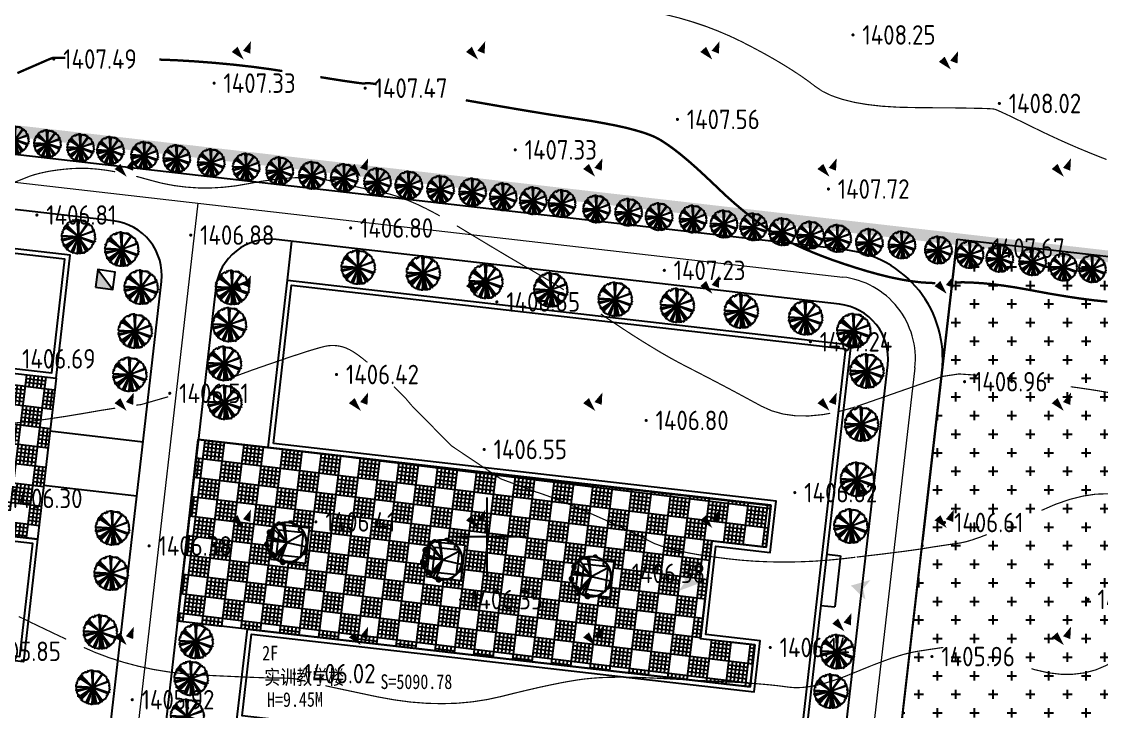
# Model space of a CAD drawing. Extents: x -2226 to 12369489, y -12501589 to 2275.
# Drawn here: x 5664072.4 to 5664210.6, y -6547829.8 to -6547741.5 of the extents above; entities that cross this region are included whole.
import ezdxf
from ezdxf.enums import TextEntityAlignment as Align

# ---------------------------------------------------------------- set-up
doc = ezdxf.new("R2010")
doc.units = 0
doc.header["$LTSCALE"] = 1000
doc.header["$MEASUREMENT"] = 0
doc.linetypes.add('DASHDOT2', pattern=[0.5, 0.25, -0.125, 0, -0.125])
doc.linetypes.add('DIVIDE', pattern=[1.25, 0.5, -0.25, 0, -0.25, 0, -0.25])
doc.layers.get('0').update_dxf_attribs({"linetype": 'CONTINUOUS'})
for name, color, linetype in [('0-road', 33, 'CONTINUOUS'), ('0-tree', 93, 'CONTINUOUS'), ('DIM_SYMB', 3, 'CONTINUOUS'), ('GN-草地', 7, 'CONTINUOUS'), ('PUB_DIM', 3, 'CONTINUOUS'), ('PUB_TEXT', 7, 'CONTINUOUS'), ('WALL', 2, 'CONTINUOUS'), ('周边地形图', 8, 'CONTINUOUS'), ('小品', 1, 'CONTINUOUS'), ('用地红线', 1, 'DIVIDE'), ('看线', 92, 'CONTINUOUS'), ('细线', 7, 'CONTINUOUS'), ('车行道', 5, 'CONTINUOUS')]:
    doc.layers.add(name, color=color, linetype=linetype)
doc.layers.add('道路红线', color=1, linetype='CONTINUOUS', lineweight=0)
doc.styles.add('HT', font='simhei.ttf', dxfattribs={"width": 0.8})
doc.styles.get("Standard").update_dxf_attribs({"font": 'GBENOR', "bigfont": 'GBCBIG'})

# ---------------------------------------------------------------- blocks, each defined once
blk = doc.blocks.new('gc090')
for points in [[(1.07, 1.45, 0, 1, 0), (0.52, 0.05, 1, 1, 0)], [(-1.02, 0.41, 1, 0, 0), (0.15, -0.9, 0, 0, 0)]]:
    blk.add_lwpolyline(points, format="xyseb")
blk = doc.blocks.new('SEDWWWW')
blk.add_line((4001306, -5831821), (4001306, -5825461))
at = {"layer": 'WALL', "color": 6, "ltscale": 10}
for points in [[(4001786, -5832061), (4001306, -5832061), (4001306, -5825221), (4001786, -5825221)], [(4005386, -5841061), (4005386, -5861821)], [(4005586, -5841061), (4005586, -5861821)], [(4009026, -5841061), (4009026, -5847921), (4012626, -5847921), (4012626, -5854961), (4009026, -5854961), (4009026, -5861821)], [(4009226, -5841061), (4009226, -5847721), (4012826, -5847721), (4012826, -5855161), (4009226, -5855161), (4009226, -5861821)], [(4001786, -5877661), (4001306, -5877661), (4001306, -5870821), (4001786, -5870821)]]:
    blk.add_lwpolyline(points, dxfattribs=at)
at = {"layer": 'WALL', "ltscale": 10}
for points in [[(4001786, -5841061), (4038026, -5841061), (4038026, -5825221), (4001786, -5825221)], [(4002386, -5840461), (4037426, -5840461), (4037426, -5825821), (4002386, -5825821)], [(4001786, -5861821), (4038026, -5861821), (4038026, -5877661), (4001786, -5877661)], [(4002386, -5862421), (4037426, -5862421), (4037426, -5877061), (4002386, -5877061)]]:
    blk.add_lwpolyline(points, close=True, dxfattribs=at)
for points in [[(4002386, -5832061), (4005686, -5832061), (4005686, -5825821)], [(4002386, -5832661), (4006286, -5832661), (4006286, -5825821)], [(4002386, -5870221), (4006286, -5870221), (4006286, -5877061)], [(4002386, -5870821), (4005686, -5870821), (4005686, -5877061)]]:
    blk.add_lwpolyline(points, dxfattribs=at)
blk = doc.blocks.new('QAWE32')
at = {"layer": 'WALL', "color": 6, "ltscale": 10}
for p, q in [((4264959, -5852623), (4266759, -5852623)), ((4266759, -5852623), (4266759, -5859223)), ((4264959, -5859223), (4266759, -5859223))]:
    blk.add_line(p, q, dxfattribs=at)
at = {"layer": 'WALL', "ltscale": 10}
for points in [[(4192359, -5847223), (4192359, -5825623), (4264959, -5825623), (4264959, -5882323), (4192359, -5882323), (4192359, -5870623), (4257159, -5870623), (4257159, -5865223), (4250157, -5865223), (4250157, -5852623), (4257159, -5852623), (4257159, -5847223), (4192359, -5847223)], [(4192959, -5846623), (4192959, -5826223), (4264359, -5826223), (4264359, -5881723), (4192959, -5881723), (4192959, -5871223), (4257759, -5871223), (4257759, -5864623), (4250757, -5864623), (4250757, -5853223), (4257759, -5853223), (4257759, -5846623)]]:
    blk.add_lwpolyline(points, close=True, dxfattribs=at)
blk = doc.blocks.new('wqeqweq')
at = {"layer": '0-tree', "color": 76}
for p, q in [((164638, -121629), (164545, -121691)), ((164741, -121650), (164638, -121629)), ((164762, -121681), (164741, -121650)), ((164803, -121609), (164762, -121681)), ((164855, -121598), (164803, -121609)), ((164979, -121598), (164855, -121598)), ((165084, -123763), (164948, -121609)), ((164948, -121609), (164969, -121650)), ((164969, -121650), (165031, -121660)), ((165062, -121609), (164979, -121598)), ((165031, -121660), (165062, -121691)), ((165041, -121640), (165062, -121609)), ((165041, -121691), (165041, -121640)), ((165084, -123763), (165185, -121629)), ((165123, -121660), (165092, -121681)), ((165154, -121691), (165123, -121660)), ((165185, -121629), (165258, -121681)), ((165247, -121712), (165330, -121671)), ((165330, -121671), (165351, -121650)), ((165351, -121650), (165454, -121702)), ((163120, -123033), (162996, -123115)), ((163141, -122868), (163120, -122991)), ((163120, -122991), (163120, -123033)), ((163244, -122806), (163141, -122826)), ((163141, -122826), (163141, -122868)), ((163244, -122713), (163193, -122713)), ((163193, -122713), (163244, -122806)), ((163203, -122744), (163306, -122672)), ((163224, -122682), (163203, -122744)), ((163275, -122579), (163224, -122579)), ((163224, -122579), (163224, -122682)), ((163244, -122775), (163244, -122713)), ((163317, -122517), (163275, -122579)), ((163306, -122672), (163327, -122754)), ((163399, -122475), (163317, -122517)), ((163327, -122754), (163409, -122775)), ((163430, -122465), (163399, -122475)), ((163409, -122775), (163451, -122702)), ((163451, -122651), (163420, -122630)), ((163420, -122630), (163440, -122713)), ((163492, -122352), (163430, -122465)), ((163440, -122713), (163513, -122702)), ((163451, -122702), (163451, -122651)), ((163533, -122269), (163492, -122352)), ((163513, -122372), (163585, -122331)), ((163554, -122434), (163513, -122372)), ((163513, -122702), (165084, -123763)), ((163585, -122259), (163533, -122269)), ((163533, -122455), (163647, -122279)), ((165084, -123763), (163533, -122455)), ((163585, -122393), (163554, -122434)), ((163585, -122331), (163585, -122259)), ((163595, -122362), (163585, -122393)), ((163647, -122352), (163595, -122362)), ((163647, -122104), (163626, -122207)), ((163626, -122207), (163647, -122166)), ((163688, -122042), (163647, -122104)), ((163647, -122166), (163709, -122176)), ((163647, -122279), (165084, -123763)), ((163730, -122290), (163647, -122352)), ((163761, -122228), (163657, -122238)), ((163657, -122238), (163657, -122269)), ((163657, -122269), (163657, -122290)), ((163657, -122290), (163730, -122290)), ((163761, -122042), (163688, -122042)), ((163709, -122176), (163771, -122187)), ((163812, -122021), (163761, -122042)), ((163771, -122187), (163761, -122228)), ((163905, -121939), (163812, -122021)), ((163967, -121939), (163905, -121939)), ((164050, -121836), (163967, -121908)), ((163967, -121908), (163967, -121939)), ((164143, -121836), (164050, -121836)), ((164184, -121836), (164143, -121836)), ((164163, -121856), (164184, -121836)), ((164174, -121929), (164163, -121856)), ((164246, -121918), (164174, -121929)), ((164266, -121877), (164246, -121918)), ((164380, -121836), (164266, -121877)), ((164421, -121681), (164339, -121702)), ((164339, -121702), (164339, -121784)), ((164339, -121784), (164390, -121784)), ((164421, -121856), (164380, -121836)), ((164390, -121784), (164411, -121753)), ((164411, -121753), (164442, -121815)), ((164483, -121702), (164421, -121681)), ((164442, -121815), (164421, -121825)), ((164421, -121825), (164421, -121856)), ((164545, -121691), (164483, -121702)), ((165092, -121681), (165041, -121691)), ((165062, -121691), (165092, -121691)), ((165092, -121691), (165084, -123763)), ((166311, -121991), (165084, -123763)), ((165084, -123763), (166383, -122063)), ((165084, -123763), (167044, -122971)), ((165144, -121733), (165154, -121691)), ((165258, -121681), (165196, -121702)), ((165196, -121702), (165247, -121712)), ((165454, -121702), (165516, -121702)), ((165516, -121702), (165536, -121702)), ((165536, -121702), (165660, -121702)), ((165722, -121753), (165640, -121681)), ((165640, -121681), (165733, -121753)), ((165660, -121702), (165722, -121753)), ((165733, -121753), (165753, -121774)), ((165753, -121774), (165805, -121774)), ((165805, -121774), (165784, -121691)), ((165784, -121691), (165857, -121712)), ((165857, -121712), (165980, -121774)), ((166032, -121898), (165929, -121794)), ((165929, -121794), (165960, -121877)), ((165960, -121877), (166063, -121918)), ((165980, -121774), (166032, -121898)), ((166063, -121918), (166177, -121980)), ((166177, -121980), (166197, -121960)), ((166197, -121960), (166311, -121991)), ((166301, -122032), (166228, -121970)), ((166228, -121970), (166228, -122021)), ((166228, -122021), (166311, -122104)), ((166332, -122094), (166301, -122032)), ((166311, -122104), (166435, -122187)), ((166466, -122166), (166332, -122094)), ((166383, -122063), (166383, -122145)), ((166383, -122145), (166466, -122187)), ((166435, -122187), (166528, -122279)), ((166486, -122197), (166466, -122166)), ((166466, -122187), (166559, -122248)), ((166569, -122218), (166486, -122197)), ((166528, -122279), (166600, -122310)), ((166559, -122248), (166569, -122218)), ((166600, -122310), (166631, -122290)), ((166631, -122290), (166776, -122403)), ((166776, -122403), (166807, -122527)), ((166807, -122527), (166910, -122692)), ((166910, -122692), (166858, -122672)), ((166858, -122672), (166858, -122692)), ((166858, -122692), (166899, -122795)), ((166899, -122795), (166920, -122816)), ((166920, -122816), (166982, -122754)), ((166972, -122899), (166930, -122785)), ((167044, -122971), (166972, -122899)), ((166982, -122754), (167013, -122806)), ((167013, -122806), (167034, -122878)), ((167034, -122878), (167044, -123002)), ((167044, -123002), (167065, -123084)), ((162996, -123363), (162893, -123476)), ((162893, -123476), (162924, -123507)), ((162893, -123837), (162934, -123879)), ((162955, -124095), (162914, -124064)), ((162914, -124064), (162934, -124157)), ((162924, -123507), (162924, -123631)), ((162924, -123631), (162924, -123703)), ((162924, -123703), (162986, -123641)), ((162934, -123879), (162965, -123951)), ((162934, -124157), (162945, -124250)), ((162955, -123786), (162945, -123755)), ((162955, -124023), (162945, -124075)), ((162945, -124075), (162976, -124075)), ((162945, -124250), (163017, -124261)), ((165084, -123763), (162955, -123786)), ((165084, -123763), (162955, -124188)), ((162965, -123951), (162955, -123992)), ((162955, -123992), (162955, -124023)), ((162955, -124147), (162955, -124095)), ((162955, -124188), (162955, -124147)), ((162996, -123115), (162976, -123208)), ((162976, -123208), (162986, -123177)), ((163017, -123270), (162976, -123322)), ((162976, -123322), (162996, -123363)), ((162976, -124075), (165084, -123763)), ((162986, -123177), (163162, -123136)), ((162986, -123641), (165084, -123763)), ((163027, -124384), (162996, -124405)), ((162996, -124405), (163058, -124488)), ((163048, -123353), (163017, -123270)), ((163017, -124261), (163079, -124281)), ((163058, -124395), (163027, -124384)), ((163162, -123136), (163038, -123167)), ((163038, -123167), (163110, -123208)), ((163058, -123260), (163048, -123353)), ((163089, -124291), (163048, -124302)), ((163048, -124302), (163058, -124395)), ((163100, -123239), (163058, -123239)), ((163058, -123239), (163058, -123260)), ((165041, -123788), (163065, -124290)), ((163079, -124281), (163089, -124291)), ((163110, -123208), (163100, -123239)), ((163513, -124849), (165084, -123788)), ((165084, -123788), (163533, -125096)), ((163647, -125272), (165084, -123788)), ((165106, -123778), (164211, -125622)), ((165078, -123825), (164426, -125734)), ((165084, -123788), (164948, -125942)), ((167147, -123084), (165084, -123763)), ((165092, -125860), (165084, -123788)), ((165084, -123788), (165185, -125922)), ((166311, -125561), (165084, -123788)), ((165084, -123788), (166383, -125488)), ((167147, -124467), (165084, -123788)), ((165084, -123788), (167044, -124580)), ((165087, -123778), (165534, -125864)), ((165087, -123797), (166056, -125631)), ((165087, -123806), (165339, -125883)), ((167065, -123084), (167127, -123095)), ((167127, -123105), (167085, -123198)), ((167085, -123198), (167127, -123229)), ((167137, -124446), (167096, -124426)), ((167096, -124426), (167096, -124488)), ((167127, -123095), (167147, -123084)), ((167127, -123229), (167168, -123249)), ((167168, -123249), (167137, -123373)), ((167137, -123373), (167158, -123425)), ((167168, -123538), (167137, -123662)), ((167137, -123662), (167168, -123672)), ((167168, -124168), (167137, -124178)), ((167137, -124178), (167137, -124343)), ((167137, -124343), (167158, -124343)), ((167178, -124415), (167137, -124446)), ((167158, -123425), (167168, -123538)), ((167261, -123796), (167158, -123889)), ((167158, -123889), (167168, -123992)), ((167158, -124343), (167220, -124312)), ((167281, -123445), (167168, -123590)), ((167168, -123672), (167178, -123559)), ((167168, -123590), (167189, -123672)), ((167168, -123992), (167261, -124013)), ((167261, -124085), (167168, -124168)), ((167178, -123456), (167281, -123445)), ((167178, -123559), (167178, -123456)), ((167220, -124312), (167178, -124415)), ((167189, -123672), (167261, -123796)), ((167261, -124013), (167261, -124085)), ((163058, -124488), (163069, -124570)), ((163069, -124570), (163100, -124570)), ((163100, -124570), (163141, -124601)), ((163141, -124601), (163151, -124642)), ((163151, -124642), (163151, -124735)), ((163151, -124735), (163162, -124818)), ((163162, -124818), (163358, -124807)), ((163224, -124869), (163203, -124807)), ((163203, -124807), (163306, -124880)), ((163224, -124972), (163224, -124869)), ((163275, -124972), (163224, -124972)), ((163317, -125034), (163275, -124972)), ((163306, -124880), (163327, -124797)), ((163399, -125076), (163317, -125034)), ((163327, -124797), (163409, -124776)), ((163358, -124807), (163337, -124880)), ((163430, -125086), (163399, -125076)), ((163409, -124776), (163451, -124849)), ((163420, -124921), (163440, -124838)), ((163451, -124900), (163420, -124921)), ((163492, -125199), (163430, -125086)), ((163440, -124838), (163513, -124849)), ((163451, -124849), (163451, -124900)), ((163533, -125282), (163492, -125199)), ((163554, -125117), (163513, -125179)), ((163513, -125179), (163585, -125220)), ((163533, -125096), (163647, -125272)), ((163585, -125292), (163533, -125282)), ((163585, -125158), (163554, -125117)), ((163595, -125189), (163585, -125158)), ((163585, -125220), (163585, -125292)), ((163647, -125199), (163595, -125189)), ((163647, -125447), (163626, -125344)), ((163626, -125344), (163647, -125385)), ((163730, -125261), (163647, -125199)), ((163647, -125385), (163709, -125375)), ((163688, -125509), (163647, -125447)), ((163657, -125282), (163657, -125261)), ((163657, -125261), (163730, -125261)), ((163657, -125313), (163657, -125282)), ((163761, -125323), (163657, -125313)), ((163761, -125509), (163688, -125509)), ((163709, -125375), (163771, -125365)), ((163771, -125365), (163761, -125323)), ((163812, -125530), (163761, -125509)), ((163905, -125612), (163812, -125530)), ((163967, -125612), (163905, -125612)), ((163967, -125643), (163967, -125612)), ((164050, -125715), (163967, -125643)), ((164143, -125715), (164050, -125715)), ((164184, -125715), (164143, -125715)), ((164174, -125623), (164163, -125695)), ((164163, -125695), (164184, -125715)), ((164246, -125633), (164174, -125623)), ((164266, -125674), (164246, -125633)), ((164380, -125715), (164266, -125674)), ((164339, -125850), (164339, -125767)), ((164339, -125767), (164390, -125767)), ((164421, -125695), (164380, -125715)), ((164390, -125767), (164411, -125798)), ((164411, -125798), (164442, -125736)), ((164421, -125726), (164421, -125695)), ((164442, -125736), (164421, -125726)), ((165144, -125819), (165154, -125860)), ((165722, -125798), (165640, -125870)), ((165640, -125870), (165733, -125798)), ((165660, -125850), (165722, -125798)), ((165733, -125798), (165753, -125777)), ((165753, -125777), (165805, -125777)), ((165805, -125777), (165784, -125860)), ((165857, -125839), (165980, -125777)), ((166032, -125653), (165929, -125757)), ((165929, -125757), (165960, -125674)), ((165960, -125674), (166063, -125633)), ((165980, -125777), (166032, -125653)), ((166063, -125633), (166177, -125571)), ((166177, -125571), (166197, -125592)), ((166197, -125592), (166311, -125561)), ((166228, -125530), (166311, -125447)), ((166301, -125519), (166228, -125581)), ((166228, -125581), (166228, -125530)), ((166332, -125457), (166301, -125519)), ((166311, -125447), (166435, -125365)), ((166466, -125385), (166332, -125457)), ((166383, -125406), (166466, -125365)), ((166383, -125488), (166383, -125406)), ((166435, -125365), (166528, -125272)), ((166466, -125365), (166559, -125303)), ((166486, -125354), (166466, -125385)), ((166569, -125334), (166486, -125354)), ((166528, -125272), (166600, -125241)), ((166559, -125303), (166569, -125334)), ((166600, -125241), (166631, -125261)), ((166631, -125261), (166776, -125148)), ((166776, -125148), (166807, -125024)), ((166807, -125024), (166910, -124859)), ((166858, -124859), (166899, -124756)), ((166910, -124859), (166858, -124880)), ((166858, -124880), (166858, -124859)), ((166899, -124756), (166920, -124735)), ((166920, -124735), (166982, -124797)), ((166972, -124653), (166930, -124766)), ((167044, -124580), (166972, -124653)), ((166982, -124797), (167013, -124745)), ((167013, -124745), (167034, -124673)), ((167034, -124673), (167044, -124549)), ((167044, -124549), (167065, -124467)), ((167065, -124467), (167127, -124457)), ((167127, -124457), (167147, -124467)), ((164421, -125870), (164339, -125850)), ((164483, -125850), (164421, -125870)), ((164545, -125860), (164483, -125850)), ((164638, -125922), (164545, -125860)), ((164741, -125901), (164638, -125922)), ((164762, -125870), (164741, -125901)), ((164803, -125942), (164762, -125870)), ((164855, -125953), (164803, -125942)), ((164979, -125953), (164855, -125953)), ((164948, -125942), (164969, -125901)), ((164969, -125901), (165031, -125891)), ((165062, -125942), (164979, -125953)), ((165031, -125891), (165062, -125860)), ((165092, -125870), (165041, -125860)), ((165041, -125860), (165041, -125911)), ((165041, -125911), (165062, -125942)), ((165062, -125860), (165092, -125860)), ((165123, -125891), (165092, -125870)), ((165154, -125860), (165123, -125891)), ((165185, -125922), (165258, -125870)), ((165196, -125850), (165247, -125839)), ((165258, -125870), (165196, -125850)), ((165247, -125839), (165330, -125880)), ((165330, -125880), (165351, -125901)), ((165351, -125901), (165454, -125850)), ((165454, -125850), (165516, -125850)), ((165516, -125850), (165536, -125850)), ((165536, -125850), (165660, -125850)), ((165784, -125860), (165857, -125839))]:
    blk.add_line(p, q, dxfattribs=at)
for centre, radius in [((165078, -123769), 85.9), ((165069, -123732), 75.1), ((165056, -123787), 34.9), ((165106, -123778), 75.1), ((165083, -123767), 42.8)]:
    blk.add_circle(centre, radius, dxfattribs=at)
blk = doc.blocks.new('*X46')
at = {"color": 0}
for p, q in [((122538.811, 22768.943), (122538.826, 22768.958)), ((122538.821, 22768.918), (122538.86, 22768.957)), ((122538.831, 22768.893), (122538.885, 22768.947)), ((122538.842, 22768.868), (122538.904, 22768.93)), ((122538.852, 22768.843), (122538.922, 22768.913)), ((122538.862, 22768.818), (122538.934, 22768.89)), ((122538.872, 22768.793), (122538.939, 22768.859)), ((122538.883, 22768.768), (122538.944, 22768.829)), ((122539.177, 22768.425), (122539.188, 22768.437)), ((122539.196, 22768.409), (122539.222, 22768.435)), ((122539.215, 22768.393), (122539.244, 22768.422)), ((122539.234, 22768.376), (122539.264, 22768.406)), ((122539.253, 22768.36), (122539.284, 22768.391)), ((122539.272, 22768.344), (122539.295, 22768.367)), ((122539.291, 22768.328), (122539.301, 22768.337)), ((122539.71, 22768.18), (122539.76, 22768.23)), ((122539.746, 22768.181), (122539.807, 22768.243)), ((122539.782, 22768.182), (122539.839, 22768.239)), ((122539.818, 22768.183), (122539.858, 22768.223)), ((122539.854, 22768.183), (122539.877, 22768.206)), ((122539.89, 22768.184), (122539.897, 22768.19)), ((122540.297, 22768.308), (122540.409, 22768.42)), ((122540.3, 22768.346), (122540.367, 22768.413)), ((122540.338, 22768.314), (122540.435, 22768.411)), ((122540.425, 22768.365), (122540.461, 22768.402))]:
    blk.add_line(p, q, dxfattribs=at)
blk = doc.blocks.new('A$C1DD7790E')
at = {"layer": '0-tree', "color": 95}
for points in [[(1698, 1725), (588, 2931)], [(1698, 1725), (1198, 3285)], [(1698, 1725), (1344, 3325)], [(1698, 1725), (66, 1873)], [(1698, 1725), (91, 2047)], [(1698, 1725), (428, 2761)], [(1698, 1725), (3037, 2668)], [(1698, 1725), (60, 1687)], [(1698, 1725), (726, 406)], [(1698, 1725), (868, 313)], [(1698, 1725), (1070, 212)], [(1698, 1725), (1333, 128)], [(1698, 1725), (3327, 1559)]]:
    blk.add_lwpolyline(points, dxfattribs=at)
blk.add_circle((1698, 1725), 48, dxfattribs=at)
for centre, radius, start, end in [((1698, 1725), 1698, 127.2865, 150.15669), ((863, 3130), 201, 195.55781, 45.88594), ((1698, 1725), 1698, 91.2865, 114.15669), ((1848, 3352), 201, 159.55781, 9.88594), ((1698, 1725), 1698, 55.2865, 78.15669), ((2775, 2953), 201, 123.55781, 333.88594), ((1698, 1725), 1698, 19.2865, 42.15669), ((1688, 1726), 1698, 163.2865, 186.15669), ((1698, 1725), 1698, 163.2865, 186.15669), ((158, 2382), 197, 240.49953, 73.06727), ((188, 2365), 197, 230.26604, 66.20662), ((197, 2371), 201, 231.55781, 81.88594), ((191, 2353), 197, 240.49953, 73.06727), ((221, 2337), 197, 230.26604, 66.20662), ((3291, 2085), 201, 87.55781, 297.88594), ((1698, 1725), 1698, 343.2865, 6.15669), ((64, 1357), 197, 276.49953, 109.06727), ((104, 1366), 201, 267.55781, 117.88594), ((98, 1329), 197, 276.49953, 109.06727), ((98, 1362), 197, 266.26604, 102.20662), ((132, 1333), 197, 266.26604, 102.20662), ((1698, 1725), 1698, 199.2865, 222.15669), ((3198, 1080), 201, 51.55781, 261.88594), ((591, 473), 197, 312.49953, 145.06727), ((620, 498), 201, 303.55781, 153.88594), ((624, 445), 197, 312.49953, 145.06727), ((616, 497), 197, 302.26604, 138.20662), ((649, 468), 197, 302.26604, 138.20662), ((1688, 1726), 1698, 235.2865, 258.15669), ((1698, 1725), 1698, 235.2865, 258.15669), ((1536, 68), 197, 348.49953, 181.06727), ((1547, 98), 201, 339.55781, 189.88594), ((1543, 102), 197, 338.26604, 174.20662), ((1570, 39), 197, 348.49953, 181.06727), ((1576, 73), 197, 338.26604, 174.20662), ((1698, 1725), 1698, 271.2865, 294.15669), ((2532, 321), 201, 15.55781, 225.88594), ((1698, 1725), 1698, 307.2865, 330.15669)]:
    blk.add_arc(centre, radius, start, end, dxfattribs=at)
at = {"layer": '0-tree', "color": 95, "xscale": 1600.000000107809, "yscale": 1600.00000010617, "zscale": 1600.000000106431, "rotation": 319.5837492701668}
blk.add_blockref('*X46', (-172891572, 99380193), dxfattribs=at)

msp = doc.modelspace()

# ---------------------------------------------------------------- hatches: boundary and pattern name
h = msp.add_hatch()
h.set_pattern_fill('CROSS', color=8, scale=1.5, style=0)
h.set_pattern_definition([(0, (5659762.3015, -6542474.5832), (2.38125, 2.38125), [1.190625, -3.571875]), (90, (5659762.8968, -6542475.1785), (-2.38125, 2.38125), [1.190625, -3.571875])])
h.paths.add_polyline_path([(5664192.18, -6547769.32), (5664237, -6547774.46), (5664213.74, -6547958.67), (5664171, -6547953.77)])
at = {"layer": 'GN-草地'}
h = msp.add_hatch(dxfattribs=at)
h.set_pattern_fill('LZX_PAT003', color=8, scale=4, angle=353, style=0)
h.set_pattern_definition([(353, (5657629.2998, -6541699.9984), (0.30467336, 2.4813654), []), (353, (5657629.3607, -6541699.502), (0.6093467, 4.9627308), [2.5, -2.5]), (353, (5657629.4216, -6541699.006), (0.6093467, 4.9627308), [2.5, -2.5]), (353, (5657629.4826, -6541698.5096), (0.6093467, 4.9627308), [2.5, -2.5]), (353, (5657629.5435, -6541698.0133), (0.6093467, 4.9627308), [2.5, -2.5]), (353, (5657629.6654, -6541697.0207), (0.6093467, 4.9627308), [-2.5, 2.5]), (353, (5657629.7263, -6541696.5245), (0.6093467, 4.9627308), [-2.5, 2.5]), (353, (5657629.7873, -6541696.028), (0.6093467, 4.9627308), [-2.5, 2.5]), (353, (5657629.848, -6541695.532), (0.6093467, 4.9627308), [-2.5, 2.5]), (83, (5657629.2998, -6541699.9984), (-2.4813654, 0.30467336), []), (83, (5657629.796, -6541700.0593), (-4.9627308, 0.6093467), [2.5, -2.5]), (83, (5657630.2923, -6541700.12), (-4.9627308, 0.6093467), [2.5, -2.5]), (83, (5657630.7886, -6541700.181), (-4.9627308, 0.6093467), [2.5, -2.5]), (83, (5657631.285, -6541700.242), (-4.9627308, 0.6093467), [2.5, -2.5]), (83, (5657632.2774, -6541700.364), (-4.9627308, 0.6093467), [-2.5, 2.5]), (83, (5657632.7737, -6541700.425), (-4.9627308, 0.6093467), [-2.5, 2.5]), (83, (5657633.27, -6541700.486), (-4.9627308, 0.6093467), [-2.5, 2.5]), (83, (5657633.766, -6541700.547), (-4.9627308, 0.6093467), [-2.5, 2.5])])
h.paths.add_polyline_path([(5664076.79, -6547787.11), (5664074.43, -6547807.74), (5664045.81, -6547804.45), (5664046.57, -6547797.84), (5664050.15, -6547798.25), (5664051, -6547790.86), (5664047.42, -6547790.44), (5664048.18, -6547783.83)])
h = msp.add_hatch(dxfattribs=at)
h.set_pattern_fill('LZX_PAT003', color=8, scale=4, angle=353, style=0)
h.set_pattern_definition([(353, (5693004.881, -6538473.5933), (0.30467336, 2.48136538), []), (353, (5693004.942, -6538473.097), (0.6093467, 4.96273076), [2.5, -2.5]), (353, (5693005.003, -6538472.601), (0.6093467, 4.96273076), [2.5, -2.5]), (353, (5693005.064, -6538472.1045), (0.6093467, 4.96273076), [2.5, -2.5]), (353, (5693005.125, -6538471.608), (0.6093467, 4.96273076), [2.5, -2.5]), (353, (5693005.2467, -6538470.6157), (0.6093467, 4.96273076), [-2.5, 2.5]), (353, (5693005.3076, -6538470.1194), (0.6093467, 4.96273076), [-2.5, 2.5]), (353, (5693005.3686, -6538469.623), (0.6093467, 4.96273076), [-2.5, 2.5]), (353, (5693005.4295, -6538469.127), (0.6093467, 4.96273076), [-2.5, 2.5]), (83, (5693004.881, -6538473.5933), (-2.48136538, 0.30467336), []), (83, (5693005.3774, -6538473.654), (-4.96273076, 0.6093467), [2.5, -2.5]), (83, (5693005.8736, -6538473.715), (-4.96273076, 0.6093467), [2.5, -2.5]), (83, (5693006.37, -6538473.776), (-4.96273076, 0.6093467), [2.5, -2.5]), (83, (5693006.866, -6538473.837), (-4.96273076, 0.6093467), [2.5, -2.5]), (83, (5693007.8587, -6538473.959), (-4.96273076, 0.6093467), [-2.5, 2.5]), (83, (5693008.355, -6538474.02), (-4.96273076, 0.6093467), [-2.5, 2.5]), (83, (5693008.8513, -6538474.081), (-4.96273076, 0.6093467), [-2.5, 2.5]), (83, (5693009.3475, -6538474.1417), (-4.96273076, 0.6093467), [-2.5, 2.5])])
h.paths.add_polyline_path([(5664095.01, -6547795), (5664092.34, -6547818.25), (5664165.66, -6547826.67), (5664166.28, -6547821.3), (5664159.32, -6547820.5), (5664160.76, -6547807.99), (5664167.71, -6547808.78), (5664168.33, -6547803.42)])
h.paths.add_polyline_path([(5664143.77, -6547810.21), (5664148.24, -6547810.72), (5664147.73, -6547815.19), (5664143.26, -6547814.68)], flags=16)
h.paths.add_polyline_path([(5664129.19, -6547808.58), (5664128.68, -6547813.05), (5664124.21, -6547812.54), (5664124.72, -6547808.07)], flags=16)
h.paths.add_polyline_path([(5664109.24, -6547806.34), (5664108.72, -6547810.81), (5664104.25, -6547810.3), (5664104.76, -6547805.83)], flags=16)
at = {"layer": 'PUB_DIM'}
for points in [[(5664157.36, -6547813.2), (5664156.54, -6547814.38), (5664158.97, -6547813.48), (5664156.97, -6547811.82)], [(5664180.15, -6547814.1), (5664181.07, -6547812.99), (5664178.57, -6547813.7), (5664180.43, -6547815.51)]]:
    msp.add_hatch(color=256, dxfattribs=at).paths.add_polyline_path(points)
at = {"layer": '看线'}
msp.add_hatch(color=256, dxfattribs=at).paths.add_polyline_path([(5664081.85, -6547775.46), (5664084.08, -6547775.77), (5664082.15, -6547773.23)])

# ---------------------------------------------------------------- linework, layer by layer
for p, q in [((5664192.18, -6547769.32), (5664187.73, -6547808.07)), ((5664103.95, -6547796.03), (5664095.01, -6547795))]:
    msp.add_line(p, q)
at = {"color": 99}
msp.add_line((5664101.28, -6547819.28), (5664092.34, -6547818.25), dxfattribs=at)
at = {"color": 64}
msp.add_lwpolyline([(5664106.42, -6547774.57), (5664106.99, -6547769.6)], dxfattribs=at)
msp.add_lwpolyline([(5664192.18, -6547769.32), (5664237, -6547774.46), (5664213.74, -6547958.67), (5664171, -6547953.77)], close=True)
at = {"color": 99}
msp.add_lwpolyline([(5664092.34, -6547818.25), (5664095.01, -6547795), (5664168.33, -6547803.42), (5664167.71, -6547808.78), (5664161.35, -6547808.05), (5664160.76, -6547807.99), (5664159.32, -6547820.5), (5664166.28, -6547821.3), (5664165.66, -6547826.67)], close=True, dxfattribs=at)
at = {"layer": '0-road', "linetype": 'Continuous', "ltscale": 5}
for p, q in [((5664087.93, -6547795.31), (5664076.01, -6547793.94)), ((5664087.13, -6547802.26), (5664075.21, -6547800.89))]:
    msp.add_line(p, q, dxfattribs=at)
at = {"layer": 'DIM_SYMB'}
msp.add_lwpolyline([(5664125.68, -6547768.89, 0, 0, 0), (5664125.68, -6547768.89, 0, 0, 0), (5664131.68, -6547769.4, 0.8, 0, 0), (5664134.67, -6547769.66, 0, 0, 0)], format="xyseb", dxfattribs=at)
at = {"layer": '周边地形图'}
for p, q in [((5664132, -6547812.41), (5664132, -6547802.41)), ((5664127, -6547807.41), (5664137, -6547807.41))]:
    msp.add_line(p, q, dxfattribs=at)
for points, const_width in [([(5664151.37, -6547739.86), (5664153.06, -6547740.16), (5664154.84, -6547740.55), (5664156.59, -6547740.99), (5664158.29, -6547741.49), (5664159.94, -6547742.04), (5664161.55, -6547742.66), (5664163.12, -6547743.33), (5664164.65, -6547744.06), (5664166.11, -6547744.82), (5664167.49, -6547745.56), (5664168.78, -6547746.29), (5664169.99, -6547747.01), (5664171.12, -6547747.72), (5664172.17, -6547748.41), (5664173.13, -6547749.09), (5664174.01, -6547749.76), (5664174.94, -6547750.39), (5664176.07, -6547750.93), (5664177.39, -6547751.39), (5664178.91, -6547751.77), (5664179.15, -6547751.82)], 0.15), ([(5664071.84, -6547748.05), (5664073.1, -6547747.5), (5664074.14, -6547747.05), (5664074.96, -6547746.69), (5664075.56, -6547746.43), (5664075.95, -6547746.26), (5664076.13, -6547746.19), (5664076.19, -6547746.17), (5664076.24, -6547746.16), (5664076.29, -6547746.14), (5664076.34, -6547746.13), (5664076.37, -6547746.11), (5664076.41, -6547746.1), (5664076.43, -6547746.1), (5664076.46, -6547746.09), (5664076.48, -6547746.09), (5664076.5, -6547746.08), (5664076.52, -6547746.08), (5664076.54, -6547746.08), (5664076.56, -6547746.08), (5664076.58, -6547746.08), (5664076.6, -6547746.08), (5664076.63, -6547746.08), (5664076.81, -6547746.09), (5664077.31, -6547746.1), (5664077.98, -6547746.11)], 0.3), ([(5664090.01, -6547746.32), (5664092.12, -6547746.4), (5664094.62, -6547746.55), (5664097.08, -6547746.74), (5664099.52, -6547746.97), (5664101.92, -6547747.24), (5664104.29, -6547747.56), (5664105.78, -6547747.79)], 0.3), ([(5664110.63, -6547748.57), (5664110.72, -6547748.58), (5664112.34, -6547748.84), (5664113.68, -6547749.05), (5664114.73, -6547749.2), (5664115.51, -6547749.31), (5664116, -6547749.37), (5664116.22, -6547749.38), (5664116.29, -6547749.37), (5664116.38, -6547749.36), (5664116.47, -6547749.35), (5664116.57, -6547749.35), (5664116.68, -6547749.34), (5664116.79, -6547749.35), (5664116.92, -6547749.35), (5664117.05, -6547749.36), (5664117.32, -6547749.39), (5664117.85, -6547749.48)], 0.3), ([(5664129.26, -6547751.53), (5664131.43, -6547751.91), (5664133.61, -6547752.29), (5664135.72, -6547752.65), (5664137.77, -6547752.99), (5664139.76, -6547753.32), (5664141.69, -6547753.62), (5664143.56, -6547753.91), (5664145.32, -6547754.18), (5664146.93, -6547754.47), (5664148.39, -6547754.75), (5664149.71, -6547755.04), (5664150.87, -6547755.34), (5664151.89, -6547755.64), (5664152.76, -6547755.94), (5664153.48, -6547756.24), (5664154.17, -6547756.61), (5664154.93, -6547757.1), (5664155.78, -6547757.7), (5664156.71, -6547758.42), (5664157.72, -6547759.26), (5664158.81, -6547760.22), (5664159.98, -6547761.3), (5664161.24, -6547762.49), (5664162.51, -6547763.7), (5664163.76, -6547764.81), (5664164.97, -6547765.83), (5664166.15, -6547766.77), (5664167.29, -6547767.61), (5664168.41, -6547768.36), (5664169.49, -6547769.02), (5664170.53, -6547769.58), (5664171.59, -6547770.1), (5664172.71, -6547770.6), (5664173.89, -6547771.1), (5664175.14, -6547771.59), (5664176.44, -6547772.07), (5664177.8, -6547772.53), (5664179.15, -6547772.97)], 0.3), ([(5664179.15, -6547751.82), (5664180.61, -6547752.07), (5664182.51, -6547752.29), (5664184.6, -6547752.42), (5664186.89, -6547752.47), (5664189.13, -6547752.49), (5664191.09, -6547752.5), (5664192.77, -6547752.52), (5664194.16, -6547752.55), (5664195.28, -6547752.57), (5664196.12, -6547752.6), (5664196.67, -6547752.63), (5664196.94, -6547752.67), (5664197.14, -6547752.73), (5664197.46, -6547752.87), (5664197.91, -6547753.07), (5664198.49, -6547753.34), (5664199.2, -6547753.67), (5664200.03, -6547754.08), (5664200.98, -6547754.54), (5664202.07, -6547755.08), (5664203.22, -6547755.64), (5664204.37, -6547756.18), (5664205.52, -6547756.71), (5664206.67, -6547757.22), (5664207.83, -6547757.72), (5664208.99, -6547758.2), (5664210.15, -6547758.67), (5664211.31, -6547759.12)], 0.15), ([(5664059.9, -6547765.82), (5664061.1, -6547765.43), (5664062.93, -6547764.86), (5664064.8, -6547764.27), (5664066.48, -6547763.73), (5664067.99, -6547763.24), (5664069.32, -6547762.79), (5664070.47, -6547762.4), (5664071.44, -6547762.05), (5664072.23, -6547761.74), (5664072.85, -6547761.49), (5664073.4, -6547761.27), (5664074.01, -6547761.07), (5664074.68, -6547760.89), (5664075.4, -6547760.73), (5664076.17, -6547760.58), (5664077.01, -6547760.46), (5664077.89, -6547760.36), (5664078.84, -6547760.28), (5664079.84, -6547760.24), (5664080.92, -6547760.26), (5664082.06, -6547760.35), (5664083.27, -6547760.5), (5664084.37, -6547760.69)], 0.15), ([(5664087.05, -6547761.28), (5664087.31, -6547761.34), (5664088.79, -6547761.75), (5664090.31, -6547762.15), (5664091.85, -6547762.45), (5664093.41, -6547762.65), (5664094.98, -6547762.76), (5664096.56, -6547762.77), (5664098.16, -6547762.68), (5664099.77, -6547762.5), (5664101.4, -6547762.22), (5664102.99, -6547761.93), (5664104.49, -6547761.71), (5664105.89, -6547761.55), (5664107.2, -6547761.46), (5664108.42, -6547761.43), (5664109.54, -6547761.47), (5664110.57, -6547761.58), (5664111.51, -6547761.76), (5664112.4, -6547761.96), (5664113.3, -6547762.17), (5664114.2, -6547762.37), (5664115.1, -6547762.58), (5664116, -6547762.78), (5664116.91, -6547762.97), (5664117.83, -6547763.17), (5664118.74, -6547763.36), (5664119.7, -6547763.6), (5664120.71, -6547763.92), (5664121.8, -6547764.33), (5664122.95, -6547764.82), (5664124.16, -6547765.4), (5664125.44, -6547766.07), (5664125.92, -6547766.34)], 0.15), ([(5664128.11, -6547767.61), (5664128.2, -6547767.66), (5664129.62, -6547768.52), (5664130.98, -6547769.34), (5664132.29, -6547770.13), (5664133.53, -6547770.87), (5664134.72, -6547771.58), (5664135.85, -6547772.24), (5664136.92, -6547772.87), (5664137.94, -6547773.46), (5664138.95, -6547774.05), (5664140.03, -6547774.7), (5664141.16, -6547775.39), (5664141.81, -6547775.81)], 0.15), ([(5664179.15, -6547772.97), (5664180.7, -6547773.44), (5664182.18, -6547773.85), (5664183.6, -6547774.2), (5664184.96, -6547774.48), (5664186.26, -6547774.7), (5664187.49, -6547774.85), (5664188.67, -6547774.93), (5664189.37, -6547774.95)], 0.3), ([(5664192.05, -6547774.86), (5664193.01, -6547774.85), (5664194.19, -6547774.89), (5664195.45, -6547774.97), (5664196.77, -6547775.1), (5664198.15, -6547775.28), (5664199.61, -6547775.5), (5664201.13, -6547775.77), (5664202.64, -6547776.05), (5664204.05, -6547776.31), (5664205.37, -6547776.53), (5664206.61, -6547776.73), (5664207.74, -6547776.9), (5664208.79, -6547777.04), (5664209.74, -6547777.16), (5664210.61, -6547777.25), (5664211.4, -6547777.32)], 0.3), ([(5664146.56, -6547778.91), (5664147.66, -6547779.66), (5664149.09, -6547780.61), (5664150.46, -6547781.51), (5664151.79, -6547782.35), (5664153.07, -6547783.14), (5664154.3, -6547783.88), (5664155.49, -6547784.56), (5664156.63, -6547785.18), (5664157.72, -6547785.75), (5664158.8, -6547786.3), (5664159.91, -6547786.88), (5664161.05, -6547787.47), (5664162.21, -6547788.08), (5664163.4, -6547788.71), (5664164.61, -6547789.36), (5664165.85, -6547790.03), (5664167.12, -6547790.72), (5664168.46, -6547791.32), (5664169.92, -6547791.73), (5664171.49, -6547791.95), (5664173.18, -6547791.97), (5664174.98, -6547791.8), (5664175.92, -6547791.63)], 0.15), ([(5664098.19, -6547787.52), (5664098.65, -6547787.32), (5664100.17, -6547786.73), (5664101.92, -6547786.09), (5664103.7, -6547785.47), (5664105.3, -6547784.92), (5664106.72, -6547784.43), (5664107.98, -6547784.02), (5664109.05, -6547783.67), (5664109.95, -6547783.4), (5664110.68, -6547783.19), (5664111.23, -6547783.05), (5664111.7, -6547782.97), (5664112.16, -6547782.94), (5664112.62, -6547782.96), (5664113.07, -6547783.02), (5664113.53, -6547783.13), (5664113.98, -6547783.29), (5664114.42, -6547783.5), (5664114.87, -6547783.76), (5664115.35, -6547784.08), (5664115.9, -6547784.49), (5664116.52, -6547784.99), (5664116.65, -6547785.11)], 0.15), ([(5664179.32, -6547790.75), (5664190.34, -6547786.9), (5664192.4, -6547786.59), (5664194.6, -6547786.74)], 0.15), ([(5664120.05, -6547788.21), (5664120.69, -6547788.82), (5664121.63, -6547789.8), (5664122.32, -6547790.62)], 0.15), ([(5664206.72, -6547788.23), (5664207.69, -6547788.36), (5664209.45, -6547788.62), (5664211.06, -6547788.88), (5664212.52, -6547789.15), (5664213.82, -6547789.42), (5664214.97, -6547789.7), (5664215.97, -6547789.98), (5664216.91, -6547790.28), (5664217.85, -6547790.62), (5664218.82, -6547790.98), (5664219.79, -6547791.38), (5664220.78, -6547791.82), (5664221.79, -6547792.28), (5664222.81, -6547792.78), (5664223.84, -6547793.32)], 0.15), ([(5664087.05, -6547790.59), (5664087.66, -6547790.52), (5664091.15, -6547789.51)], 0.15), ([(5664071.32, -6547792.89), (5664073.39, -6547792.67), (5664075.57, -6547792.39), (5664077.85, -6547792.05), (5664080.22, -6547791.66), (5664082.51, -6547791.26), (5664084.37, -6547790.97)], 0.15), ([(5664122.32, -6547790.62), (5664127.4, -6547795.78), (5664133.7, -6547800.01), (5664138.32, -6547801.73)], 0.15), ([(5664177.05, -6547791.4), (5664178.94, -6547790.88), (5664179.15, -6547790.81)], 0.15), ([(5664138.32, -6547801.73), (5664138.87, -6547801.9), (5664140.26, -6547802.4), (5664141.77, -6547802.99), (5664143.4, -6547803.67), (5664145.03, -6547804.37), (5664146.52, -6547805.03), (5664147.88, -6547805.64), (5664149.11, -6547806.2), (5664150.21, -6547806.71), (5664151.17, -6547807.18), (5664152.01, -6547807.6), (5664152.71, -6547807.97), (5664153.41, -6547808.31), (5664154.27, -6547808.63), (5664155.28, -6547808.94), (5664156.44, -6547809.23), (5664157.75, -6547809.51), (5664159.21, -6547809.77), (5664160.82, -6547810.01), (5664162.58, -6547810.24), (5664164.42, -6547810.44), (5664166.27, -6547810.58), (5664168.13, -6547810.66), (5664170.01, -6547810.69), (5664171.9, -6547810.66), (5664173.8, -6547810.58), (5664175.71, -6547810.44), (5664177.63, -6547810.25), (5664179.15, -6547810.07)], 0.15), ([(5664202.98, -6547804.07), (5664204.69, -6547803.32), (5664206.52, -6547802.68), (5664208.26, -6547802.24), (5664209.9, -6547801.99), (5664211.44, -6547801.94), (5664212.89, -6547802.1), (5664214.25, -6547802.45), (5664215.5, -6547803), (5664216.67, -6547803.6), (5664217.73, -6547804.13), (5664218.69, -6547804.59), (5664219.56, -6547804.96), (5664220.33, -6547805.25), (5664221, -6547805.47), (5664221.57, -6547805.61), (5664222.04, -6547805.66)], 0.15), ([(5664179.33, -6547810.05), (5664179.48, -6547810.03), (5664181.17, -6547809.83), (5664182.69, -6547809.65), (5664184.04, -6547809.48), (5664185.23, -6547809.33), (5664186.26, -6547809.19), (5664187.12, -6547809.07), (5664187.82, -6547808.96), (5664188.44, -6547808.86), (5664189.05, -6547808.76), (5664189.65, -6547808.67), (5664190.25, -6547808.58), (5664190.84, -6547808.49), (5664191.42, -6547808.4), (5664192, -6547808.32), (5664192.58, -6547808.24), (5664193.24, -6547808.1), (5664194.07, -6547807.86), (5664195.08, -6547807.51), (5664195.98, -6547807.17)], 0.15), ([(5664072.02, -6547817.66), (5664073.02, -6547818.15), (5664074.16, -6547818.7), (5664075.42, -6547819.3), (5664076.82, -6547819.97), (5664078.1, -6547820.57)], 0.15), ([(5664201.7, -6547824.34), (5664202.14, -6547824.48), (5664203.83, -6547824.87), (5664205.45, -6547825.06), (5664207.01, -6547825.06), (5664208.5, -6547824.88), (5664209.92, -6547824.5), (5664211.27, -6547823.93), (5664212.55, -6547823.16), (5664213.77, -6547822.36), (5664214.91, -6547821.67), (5664215.99, -6547821.09), (5664216.99, -6547820.62), (5664217.93, -6547820.26), (5664218.79, -6547820.02), (5664219.58, -6547819.88), (5664220.3, -6547819.86)], 0.15), ([(5664080.35, -6547821.62), (5664081.77, -6547822.25), (5664083.57, -6547822.93), (5664085.41, -6547823.52), (5664087.3, -6547824.02), (5664089.23, -6547824.44), (5664091.21, -6547824.76), (5664093.23, -6547825), (5664095.29, -6547825.15), (5664097.28, -6547825.25), (5664099.06, -6547825.33), (5664100.63, -6547825.4), (5664102, -6547825.46), (5664103.17, -6547825.5), (5664104.13, -6547825.53), (5664104.88, -6547825.54), (5664105.44, -6547825.54), (5664105.87, -6547825.54), (5664106.29, -6547825.56), (5664106.68, -6547825.58), (5664107.06, -6547825.61), (5664107.41, -6547825.65), (5664107.73, -6547825.71), (5664108.04, -6547825.77), (5664108.32, -6547825.85), (5664108.71, -6547825.95), (5664108.77, -6547825.96)], 0.15), ([(5664179.15, -6547824.8), (5664180.36, -6547824.3), (5664181.58, -6547823.81), (5664182.7, -6547823.39), (5664183.72, -6547823.02), (5664184.64, -6547822.72), (5664185.45, -6547822.48), (5664186.17, -6547822.3), (5664186.78, -6547822.18), (5664187.35, -6547822.08), (5664187.9, -6547822), (5664188.46, -6547821.91), (5664189, -6547821.83), (5664189.54, -6547821.75), (5664190.08, -6547821.67), (5664190.42, -6547821.62)], 0.15), ([(5664111.26, -6547826.53), (5664111.29, -6547826.53), (5664112.61, -6547826.82), (5664114.17, -6547827.15), (5664115.96, -6547827.53), (5664117.99, -6547827.96), (5664120.11, -6547828.34), (5664122.19, -6547828.62), (5664124.23, -6547828.78), (5664126.23, -6547828.83), (5664128.19, -6547828.77), (5664130.11, -6547828.59), (5664131.99, -6547828.3), (5664133.83, -6547827.9), (5664135.59, -6547827.46), (5664137.22, -6547827.07), (5664138.74, -6547826.72), (5664140.14, -6547826.42), (5664141.42, -6547826.16), (5664142.58, -6547825.95), (5664143.62, -6547825.78), (5664144.53, -6547825.66), (5664145.43, -6547825.57), (5664146.39, -6547825.5), (5664147.41, -6547825.46), (5664148.51, -6547825.44), (5664149.67, -6547825.43), (5664150.9, -6547825.45), (5664152.19, -6547825.5), (5664153.56, -6547825.56), (5664154.93, -6547825.63), (5664156.27, -6547825.7), (5664157.57, -6547825.77), (5664158.83, -6547825.84), (5664160.05, -6547825.9), (5664161.23, -6547825.96), (5664162.37, -6547826.02), (5664163.47, -6547826.07), (5664164.53, -6547826.13), (5664165.55, -6547826.2), (5664166.52, -6547826.27), (5664167.44, -6547826.35), (5664168.32, -6547826.43), (5664169.15, -6547826.52), (5664169.94, -6547826.62), (5664170.68, -6547826.72), (5664171.44, -6547826.78), (5664172.28, -6547826.76), (5664173.2, -6547826.65), (5664174.21, -6547826.46), (5664175.29, -6547826.19), (5664176.46, -6547825.82), (5664177.71, -6547825.38), (5664179.04, -6547824.84), (5664179.15, -6547824.8)], 0.15)]:
    msp.add_lwpolyline(points, dxfattribs=dict(at, const_width=const_width))
at = {"layer": '周边地形图', "const_width": 0.2, "flags": 128}
for points in [[(5664178.74, -6547743.16, 1), (5664178.94, -6547743.16, 1)], [(5664076.41, -6547746.25, 1), (5664076.61, -6547746.25, 1)], [(5664096.93, -6547749.34, 1), (5664097.13, -6547749.34, 1)], [(5664116.28, -6547749.98, 1), (5664116.48, -6547749.98, 1)], [(5664197.48, -6547751.94, 1), (5664197.68, -6547751.94, 1)], [(5664156.26, -6547753.98, 1), (5664156.46, -6547753.98, 1)], [(5664135.5, -6547757.88, 1), (5664135.7, -6547757.88, 1)], [(5664175.59, -6547762.9, 1), (5664175.79, -6547762.9, 1)], [(5664074.24, -6547766.23, 1), (5664074.44, -6547766.23, 1)], [(5664114.42, -6547767.89, 1), (5664114.62, -6547767.89, 1)], [(5664093.94, -6547768.8, 1), (5664094.14, -6547768.8, 1)], [(5664195.38, -6547770.48, 1), (5664195.58, -6547770.48, 1)], [(5664154.58, -6547773.32, 1), (5664154.78, -6547773.32, 1)], [(5664133.14, -6547777.36, 1), (5664133.34, -6547777.36, 1)], [(5664173.28, -6547782.47, 1), (5664173.48, -6547782.47, 1)], [(5664112.61, -6547786.66, 1), (5664112.81, -6547786.66, 1)], [(5664193.03, -6547787.58, 1), (5664193.23, -6547787.58, 1)], [(5664091.26, -6547789.07, 1), (5664091.46, -6547789.07, 1)], [(5664152.26, -6547792.54, 1), (5664152.46, -6547792.54, 1)], [(5664131.52, -6547796.26, 1), (5664131.72, -6547796.26, 1)], [(5664171.29, -6547801.79, 1), (5664171.49, -6547801.79, 1)], [(5664109.97, -6547805.54, 1), (5664110.17, -6547805.54, 1)], [(5664190.47, -6547805.62, 1), (5664190.67, -6547805.62, 1)], [(5664088.61, -6547808.62, 1), (5664088.81, -6547808.62, 1)], [(5664149.21, -6547812.13, 1), (5664149.41, -6547812.13, 1)], [(5664128.5, -6547815.5, 1), (5664128.7, -6547815.5, 1)], [(5664208.84, -6547815.46, 1), (5664209.04, -6547815.46, 1)], [(5664168.15, -6547821.63, 1), (5664168.35, -6547821.63, 1)], [(5664188.85, -6547822.79, 1), (5664189.05, -6547822.79, 1)], [(5664107.2, -6547824.98, 1), (5664107.4, -6547824.98, 1)], [(5664086.45, -6547828.32, 1), (5664086.65, -6547828.32, 1)]]:
    msp.add_lwpolyline(points, format="xyb", close=True, dxfattribs=at)
at = {"layer": '小品'}
for points in [[(5664104.25, -6547810.3), (5664108.72, -6547810.81), (5664109.24, -6547806.34), (5664104.76, -6547805.83)], [(5664105, -6547809.71), (5664108.13, -6547810.06), (5664108.49, -6547806.94), (5664105.36, -6547806.58)], [(5664124.21, -6547812.54), (5664128.68, -6547813.05), (5664129.19, -6547808.58), (5664124.72, -6547808.07)], [(5664124.95, -6547811.94), (5664128.08, -6547812.3), (5664128.44, -6547809.17), (5664125.31, -6547808.81)], [(5664143.26, -6547814.68), (5664147.73, -6547815.19), (5664148.24, -6547810.72), (5664143.77, -6547810.21)], [(5664144.01, -6547814.08), (5664147.14, -6547814.44), (5664147.5, -6547811.31), (5664144.37, -6547810.95)]]:
    msp.add_lwpolyline(points, close=True, dxfattribs=at)
at = {"layer": '用地红线', "color": 4, "linetype": 'DIVIDE', "ltscale": 15, "const_width": 1.5}
msp.add_lwpolyline([(5663658.06, -6547570.46), (5664246.39, -6547690.34), (5664247.31, -6547692.1), (5664237, -6547774.46), (5663641.16, -6547706.06), (5663658.06, -6547570.46)], close=True, dxfattribs=at)
at = {"layer": '看线'}
msp.add_line((5664082.15, -6547773.23), (5664084.08, -6547775.77), dxfattribs=at)
msp.add_lwpolyline([(5664081.85, -6547775.46), (5664084.08, -6547775.77), (5664084.38, -6547773.54), (5664082.15, -6547773.23)], close=True, dxfattribs=at)
at = {"layer": '细线', "color": 7}
msp.add_lwpolyline([(5664076.79, -6547787.11), (5664074.43, -6547807.74), (5664045.81, -6547804.45), (5664046.57, -6547797.84), (5664050.15, -6547798.25), (5664051, -6547790.86), (5664047.42, -6547790.44), (5664048.18, -6547783.83)], close=True, dxfattribs=at)
at = {"layer": '车行道', "color": 5}
for p, q in [((5664177.13, -6547777.65), (5664105, -6547769.37)), ((5664192.18, -6547769.32), (5664170.27, -6547960.15)), ((5664097.25, -6547775.53), (5664077.28, -6547949.48)), ((5664163.31, -6547959.35), (5664183.28, -6547785.41))]:
    msp.add_line(p, q, dxfattribs=at)
msp.add_lwpolyline([(5664178, -6547770.71), (5663810.89, -6547728.56, 0.414214), (5663797.6, -6547739.12), (5663774.88, -6547937.07, -0.414214), (5663767.12, -6547943.22), (5663627.06, -6547927.14, 0.410949), (5663614.89, -6547936.7), (5663609.71, -6547977.81, 0.417486), (5663619.37, -6547990.12), (5663713.61, -6548000.94)], format="xyb", dxfattribs=at)
msp.add_lwpolyline([(5663934.57, -6547940.14), (5664062.57, -6547954.84, 0.414214), (5664070.32, -6547948.68), (5664090.29, -6547774.73, 0.414214), (5664084.14, -6547766.98), (5663956.13, -6547752.28, 0.414214), (5663948.38, -6547758.44), (5663928.41, -6547932.39, 0.414214)], format="xyb", close=True, dxfattribs=at)
for centre, radius, start, end in [((5664104.2, -6547776.33), 7, 83.4512, 173.4512), ((5664176.33, -6547784.61), 14, 353.4512, 83.4512), ((5664176.33, -6547784.61), 7, 353.4512, 83.4512)]:
    msp.add_arc(centre, radius, start, end, dxfattribs=at)
at = {"layer": '道路红线', "linetype": 'DASHDOT2', "ltscale": 25}
for p, q in [((5664094.97, -6547764.7), (5664072.55, -6547960.01)), ((5664186.76, -6547785.81), (5664165.54, -6547970.69))]:
    msp.add_line(p, q, dxfattribs=at)
msp.add_lwpolyline([(5663777.39, -6547967.79), (5663803.73, -6547738.31, -0.414214), (5663811.49, -6547732.16), (5664177.53, -6547774.18)], format="xyb", dxfattribs=at)
msp.add_arc((5664176.33, -6547784.61), 10.5, 353.4512, 83.4512, dxfattribs=at)

# ---------------------------------------------------------------- block references
at = {"xscale": 0.00100000027785459, "yscale": 0.001000000163912773, "zscale": 0.001, "rotation": 353.4511819773911}
for name, p in [('SEDWWWW', (5660731.29, -6541523.63)), ('QAWE32', (5660605.83, -6541508.82))]:
    msp.add_blockref(name, p, dxfattribs=at)
at = {"layer": '0-road', "zscale": 0.001}
for p, xscale, yscale in [((5663939.5, -6547657.58), 0.0007999995723366737, 0.0007999995723366737), ((5663943.62, -6547658.07), 0.0007999995723366737, 0.0007999995723366737), ((5663947.86, -6547658.59), 0.0007999995723366737, 0.0007999995723366737), ((5663951.69, -6547658.94), 0.0007999995723366737, 0.0007999995723366737), ((5663956.05, -6547659.58), 0.0007999995723366737, 0.0007999995723366737), ((5663960.18, -6547659.99), 0.0007999995723366737, 0.0007999995723366737), ((5663964.59, -6547660.51), 0.0007999995723366737, 0.0007999995723366737), ((5663969.07, -6547661.09), 0.0007999995723366737, 0.0007999995723366737), ((5663973.36, -6547661.56), 0.0007999995723366737, 0.0007999995723366737), ((5663977.54, -6547662.14), 0.0007999995723366737, 0.0007999995723366737), ((5663981.63, -6547662.42), 0.0007999995723366737, 0.0007999995723366737), ((5663985.88, -6547662.97), 0.0007999995723366737, 0.0007999995723366737), ((5663989.89, -6547663.38), 0.0007999995723366737, 0.0007999995723366737), ((5663993.95, -6547663.94), 0.0007999995723366737, 0.0007999995723366737), ((5663998.06, -6547664.27), 0.0007999995723366737, 0.0007999995723366737), ((5664001.98, -6547664.89), 0.0007999995723366737, 0.0007999995723366737), ((5664005.83, -6547665.4), 0.0007999995723366737, 0.0007999995723366737), ((5664009.51, -6547665.75), 0.0007999995723366737, 0.0007999995723366737), ((5664013.93, -6547666.45), 0.0007999995723366737, 0.0007999995723366737), ((5664018.03, -6547666.87), 0.0007999995723366737, 0.0007999995723366737), ((5664021.94, -6547667.43), 0.0007999995723366737, 0.0007999995723366737), ((5664026.29, -6547667.74), 0.0007999995723366737, 0.0007999995723366737), ((5664030.25, -6547668.37), 0.0007999995723366737, 0.0007999995723366737), ((5664034.04, -6547668.74), 0.0007999995723366737, 0.0007999995723366737), ((5663914.57, -6547645.23), 0.001000000163912773, 0.001000000163912773), ((5664037.74, -6547669.37), 0.0007999995723366737, 0.0007999995723366737), ((5664041.32, -6547669.79), 0.0007999995723366737, 0.0007999995723366737), ((5664044.8, -6547670.22), 0.0007999995723366737, 0.0007999995723366737), ((5663920.12, -6547646.85), 0.001000000163912773, 0.001000000163912773), ((5664048.87, -6547670.74), 0.0007999995723366737, 0.0007999995723366737), ((5664053.04, -6547671.05), 0.0007999995723366737, 0.0007999995723366737), ((5664057.71, -6547671.7), 0.0007999995723366737, 0.0007999995723366737), ((5664061.75, -6547672.29), 0.0007999995723366737, 0.0007999995723366737), ((5664065.56, -6547672.77), 0.0007999995723366737, 0.0007999995723366737), ((5664069.76, -6547673.2), 0.0007999995723366737, 0.0007999995723366737), ((5663950.4, -6547649.15), 0.001000000163912773, 0.001000000163912773), ((5663958.73, -6547649.91), 0.001000000163912773, 0.001000000163912773), ((5664073.74, -6547673.9), 0.0007999995723366737, 0.0007999995723366737), ((5664077.42, -6547674.1), 0.0007999995723366737, 0.0007999995723366737), ((5663966.75, -6547650.98), 0.001000000163912773, 0.001000000163912773), ((5663922.6, -6547651.71), 0.001000000163912773, 0.001000000163912773), ((5663934.28, -6547651.75), 0.001000000163912773, 0.001000000163912773), ((5663975.05, -6547652.05), 0.001000000163912773, 0.001000000163912773), ((5663983.31, -6547653.26), 0.001000000163912773, 0.001000000163912773), ((5663991.26, -6547654.05), 0.001000000163912773, 0.001000000163912773), ((5663999.45, -6547654.78), 0.001000000163912773, 0.001000000163912773), ((5664007.69, -6547655.64), 0.001000000163912773, 0.001000000163912773), ((5663933.91, -6547656.51), 0.001000000163912773, 0.001000000163912773), ((5663921.83, -6547657.34), 0.001000000163912773, 0.001000000163912773), ((5664013.86, -6547657.28), 0.001000000163912773, 0.001000000163912773), ((5663933.27, -6547661.48), 0.001000000163912773, 0.001000000163912773), ((5664015.54, -6547662.45), 0.001000000163912773, 0.001000000163912773), ((5663921.15, -6547662.89), 0.001000000163912773, 0.001000000163912773), ((5663933.33, -6547666.46), 0.001000000163912773, 0.001000000163912773), ((5664014.86, -6547669.25), 0.001000000163912773, 0.001000000163912773), ((5664014.31, -6547676.33), 0.001000000163912773, 0.001000000163912773), ((5663918.93, -6547682.55), 0.001000000163912773, 0.001000000163912773), ((5664013.48, -6547682.31), 0.001000000163912773, 0.001000000163912773), ((5663918.76, -6547688.35), 0.001000000163912773, 0.001000000163912773), ((5663917.38, -6547695.87), 0.001000000163912773, 0.001000000163912773), ((5663929.65, -6547697.09), 0.001000000163912773, 0.001000000163912773), ((5664011.75, -6547698.4), 0.001000000163912773, 0.001000000163912773), ((5663929.01, -6547701.82), 0.001000000163912773, 0.001000000163912773), ((5663916.42, -6547702.96), 0.001000000163912773, 0.001000000163912773), ((5664010.93, -6547703.47), 0.001000000163912773, 0.001000000163912773), ((5663928.52, -6547706.69), 0.001000000163912773, 0.001000000163912773)]:
    msp.add_blockref('wqeqweq', p, dxfattribs=dict(at, xscale=xscale, yscale=yscale))
at = {"layer": '0-tree', "ltscale": 0.5, "xscale": 0.001499999597753595, "yscale": 0.00150000024586916, "zscale": 0.001, "rotation": 353.4511425784028}
for p in [(5664103.5, -6547810.45), (5664123.46, -6547812.69), (5664142.51, -6547814.83)]:
    msp.add_blockref('A$C1DD7790E', p, dxfattribs=at)
at = {"layer": '周边地形图', "color": 8, "zscale": 0.001}
for p in [(5664100.68, -6547745.42), (5664130.68, -6547745.42), (5664160.68, -6547745.42), (5664191.23, -6547746.69), (5664085.68, -6547760.42), (5664115.68, -6547760.42), (5664145.68, -6547760.42), (5664175.68, -6547760.42), (5664205.68, -6547760.42), (5664100.68, -6547775.42), (5664130.68, -6547775.42), (5664160.68, -6547775.42), (5664190.68, -6547775.42), (5664085.68, -6547790.42), (5664115.68, -6547790.42), (5664145.68, -6547790.42), (5664175.68, -6547790.42), (5664205.68, -6547790.42), (5664100.68, -6547805.42), (5664130.68, -6547805.42), (5664160.68, -6547805.42), (5664190.68, -6547805.42), (5664177.58, -6547818.66), (5664085.68, -6547820.42), (5664115.68, -6547820.42), (5664145.68, -6547820.42), (5664205.68, -6547820.42)]:
    msp.add_blockref('gc090', p, dxfattribs=at)

# ---------------------------------------------------------------- texts
at = {"layer": 'PUB_TEXT', "color": 7, "style": 'HT', "width": 0.8}
msp.add_text('2F', height=1.878, rotation=0.6031, dxfattribs=at).set_placement((5664103.2, -6547823.29))
for s, p in [('实训教学楼', (5664103.45, -6547826.37)), ('S=5090.78', (5664118.33, -6547826.95))]:
    msp.add_text(s, height=1.878, dxfattribs=at).set_placement(p)
at = {"layer": 'PUB_TEXT', "style": 'HT', "width": 0.8}
msp.add_text('H=9.45M', height=1.878, rotation=0.6031, dxfattribs=at).set_placement((5664103.82, -6547829.27))
at = {"layer": '周边地形图'}
for s, p in [('1408.25', (5664180.04, -6547743.16)), ('1407.49', (5664077.71, -6547746.25)), ('1407.33', (5664098.23, -6547749.34)), ('1407.47', (5664117.58, -6547749.98)), ('1408.02', (5664198.78, -6547751.94)), ('1407.56', (5664157.56, -6547753.98)), ('1407.33', (5664136.8, -6547757.88)), ('1407.72', (5664176.89, -6547762.9)), ('1406.81', (5664075.54, -6547766.23)), ('1406.88', (5664095.24, -6547768.8)), ('1406.80', (5664115.72, -6547767.89)), ('1407.67', (5664196.68, -6547770.48)), ('1407.23', (5664155.88, -6547773.32)), ('1406.85', (5664134.44, -6547777.36)), ('1407.24', (5664174.58, -6547782.47)), ('1406.69', (5664072.44, -6547784.65)), ('1406.42', (5664113.91, -6547786.66)), ('1406.96', (5664194.33, -6547787.58)), ('1406.51', (5664092.56, -6547789.07)), ('1406.80', (5664153.56, -6547792.54)), ('1406.55', (5664132.82, -6547796.26)), ('1406.82', (5664172.59, -6547801.79)), ('1406.30', (5664070.93, -6547802.53)), ('1406.41', (5664111.27, -6547805.54)), ('1406.61', (5664191.77, -6547805.62)), ('1406.38', (5664089.91, -6547808.62)), ('1406.38', (5664150.51, -6547812.13)), ('1406.35', (5664129.8, -6547815.5)), ('1406.14', (5664210.14, -6547815.46)), ('1405.85', (5664067.95, -6547822.12)), ('1406.14', (5664169.45, -6547821.63)), ('1405.96', (5664190.15, -6547822.79)), ('1406.02', (5664108.5, -6547824.98)), ('1405.92', (5664087.75, -6547828.32))]:
    msp.add_text(s, height=2.5, dxfattribs=at).set_placement(p, align=Align.MIDDLE_LEFT)

doc.saveas('drawing.dxf')
